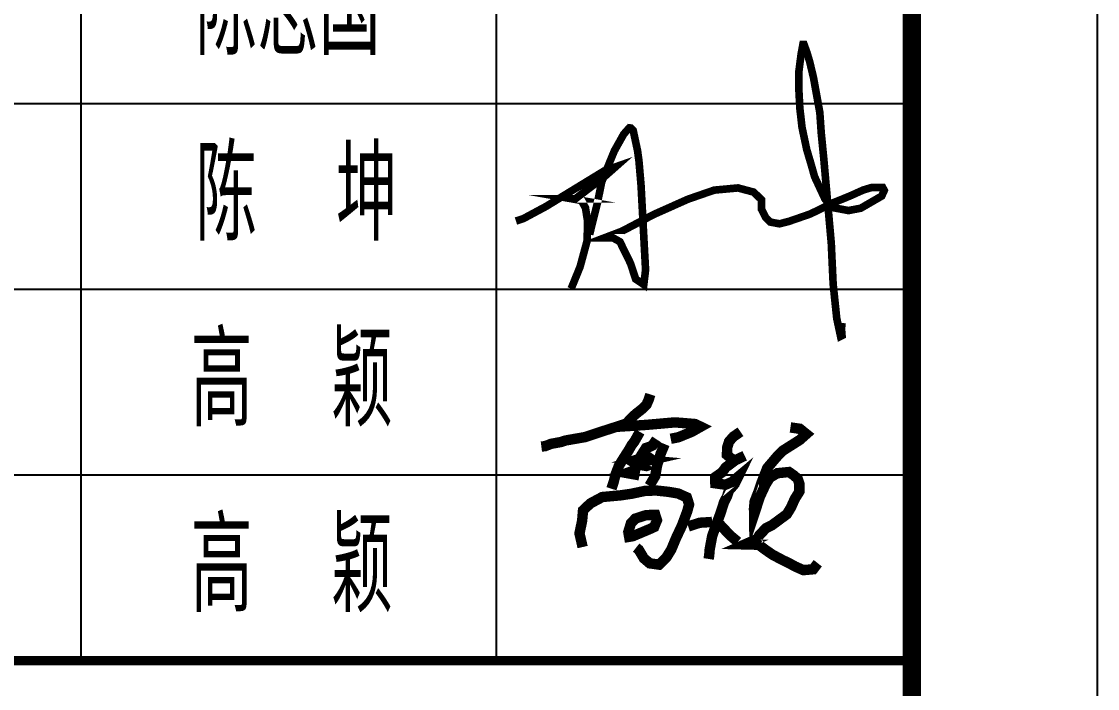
# Model space of a CAD drawing. Extents: x 5412679 to 5683609, y 301830 to 763830.
# Drawn here: x 5662157 to 5665054, y 368095 to 369892 of the extents above; entities that cross this region are included whole.
import ezdxf

# ---------------------------------------------------------------- set-up
doc = ezdxf.new("R2010")
doc.units = 0
doc.header["$LTSCALE"] = 1000
doc.header["$MEASUREMENT"] = 0
for name, color, linetype in [('$dl$', 255, 'Continuous'), ('PUB_TITLE', 4, 'Continuous'), ('吊车', 4, 'Continuous')]:
    doc.layers.add(name, color=color, linetype=linetype)
doc.styles.add('TSSD_REIN', font='TSSDENG', dxfattribs={"width": 0.8, "bigfont": 'TSSDCHN'})

# ---------------------------------------------------------------- blocks, each defined once
blk = doc.blocks.new('A$C70722EA9')
at = {"layer": '吊车', "const_width": 56.00000005215406, "elevation": 13.78868175149229}
for points in [[(590.2798964306312, 974.9873918398025), (581.1090187068894, 946.3230208456589), (568.9068793045208, 918.5221184073089), (540.6713349453621, 891.9930129539953), (517.7895833550638, 874.5332197157841), (499.073282598285, 858.4148342714652), (476.7768578190862, 836.3161554899089), (463.6840671019263, 819.371112102508), (429.9626300473137, 807.6745029279591), (383.0553989029795, 792.5930615289872), (328.8166703865809, 775.1544239094856), (238.7563304890255, 745.2043637712395), (134.5259183658318, 726.970455511897), (108.6563770692173, 718.6529752097449), (55.76424109213167, 708.7783945117735), (24.02210402460696, 696.535013252329), (3.435977994941823, 693.9896209132621)], [(406.5090144751466, 800.1337822284731), (569.253797634813, 810.9198248794346), (722.9745896747818, 824.393867762461), (831.1913613573352, 815.5353434719327), (861.5901438143728, 800.9138399729491), (813.7163077568575, 773.9671241973083), (742.2197358402391, 744.5615982866348), (699.9599148564384, 736.108513429197)], [(1344.722067089006, 797.0431238909514), (1395.09134756361, 789.9053637653506), (1430.34171644004, 761.4391626383403), (1394.013798255558, 729.1732029907944), (1301.580982097665, 670.6337961862973), (1269.788228858137, 637.081746757558), (1219.941949337366, 578.509215766373), (1189.740168886461, 501.5504428681324), (1171.373325684155, 447.6106262545054), (1151.803021667041, 397.4002064618144), (1148.506108874626, 360.6589007330531), (1148.989706111575, 329.2472726266205), (1181.059733528585, 426.02054800103), (1211.125046584757, 490.5843097015004), (1233.846844232012, 526.7104847960127), (1274.218004060439, 550.6694974362435), (1336.725335529076, 557.0433816218083), (1361.353805444232, 540.2574205163328), (1384.290252215757, 520.1832268907401), (1392.688448305023, 494.0626383641247), (1392.635127730213, 451.5015046968929), (1368.221306938211, 412.0870970820743), (1346.846302101131, 364.6440406195161), (1325.232034839419, 329.7521907521768), (1246.633542550644, 271.6775471653436), (1213.137521639852, 254.8333836783822), (1176.098804497137, 214.9823210985087), (1166.536447204103, 196.4968631753527), (1099.315822309062, 167.2271455443588), (1173.684973514231, 165.3428098792465), (1207.712642111061, 139.6807854091421), (1247.844951985331, 111.9145610941578), (1300.233970080233, 84.01997972196477), (1343.705936241693, 62.74938276413377), (1368.468533786894, 49.02132215602978), (1414.400279109252, 28.54158439769162), (1467.143137849142, 33.29845009593555), (1483.308935573497, 54.76378537737764), (1492.005782557356, 65.69384737292239)], [(533.7667433387078, 773.1244227595707), (505.4839002031467, 723.1146718682721), (489.5012763324921, 702.0646778808441), (472.0462848541547, 671.4475774678704), (447.6674753939214, 634.0585719696646), (420.8180683487044, 590.1935352283326), (402.8447696414978, 543.4984713546783), (392.8238513530241, 503.9060121998118), (380.7801273271971, 467.0752103758605)], [(623.5563635863673, 733.0742650033535), (602.6633175428396, 700.7140327263623), (586.939875829049, 693.1549647990978), (566.6795878234843, 686.640951099922), (548.8733492383271, 658.5391854951376), (573.3919959555087, 641.1918316826941), (520.4688705572353, 624.1761819657513), (578.1392913056688, 619.0659135527458), (510.5048710433593, 603.6290406123862), (548.274894057542, 581.869370866898), (464.0144444511188, 551.4607170182717), (531.6747769886179, 539.2489992496885)], [(1075.706860802867, 773.7661602145545), (1037.11809142753, 747.232307815475), (1014.133298453512, 721.008558647236), (1004.820774057971, 691.3345187632549), (1002.475228229679, 649.7735439425887), (1026.371263265654, 629.2047921975045), (1048.027439311989, 620.4731624306733), (1098.413082516277, 644.5191186567808), (1048.027439311989, 620.4731624306733), (996.0613410895112, 581.7921316827433), (976.3804243207514, 555.060973552565), (939.2109116417241, 528.9834353754941), (940.275378674969, 496.3671311986182), (994.5719756568305, 488.7119752550461), (1029.246254395063, 502.9996408493116), (1062.655127111759, 531.0052428557447), (1062.655127111759, 531.0052428557447), (1044.238838473629, 492.9801734300945), (1012.861814796681, 456.493329663741), (1003.318005569461, 425.6369332281138), (987.0664310655957, 394.0131685600609), (966.2458530239046, 329.8235356277874), (948.3108795996641, 282.0242101547392), (923.2795713079686, 212.6800791442074), (909.8220770250064, 140.0505551097322), (907.3792459121496, 109.4910083800332), (904.1121213318675, 88.88317964185808)], [(667.3983235965252, 707.4240827477624), (645.0628832000675, 653.541756014738), (626.4858109483148, 592.3753273171005), (616.4857288384464, 535.3837436417762), (585.2110138249473, 482.8724597619457)], [(225.5590155821628, 152.9810635166868), (208.6437263033549, 226.7297860838607), (223.0178522477809, 294.7024024598177), (227.7184637749524, 350.5140552135181), (267.6648155042358, 388.2443953044058), (331.4347700341714, 422.322560184457), (430.3791628830659, 431.5089465148685), (489.599304066297, 440.1306039082028), (562.5337629994474, 455.63744844545), (622.3919615038385, 457.4040064080509), (686.8166192815579, 450.3855101418412), (739.8241042307591, 441.3904074205784), (786.6596243529921, 420.3981666018099), (798.9159099290082, 382.2779097059392), (788.8558483326178, 344.9962185616423), (760.8808719912149, 269.9086343590116), (728.7540962547355, 201.4955203208883), (702.7268421221561, 139.0524674746557), (676.3140608146705, 96.51096242088533), (637.1488267388431, 58.28021762908065), (587.0136328554627, 65.20979991489548), (555.2584255365055, 92.23160985253526), (527.9845383283327, 138.4242998928858), (513.6831906949728, 149.7825949306298)], [(468.5554978920445, 223.9236164448866), (485.7375238398226, 280.8644555106293), (509.5189687166321, 306.2384938634223), (567.4134792278428, 324.8525251393548), (616.5757593667622, 326.476240048336), (625.8749688945263, 297.5532638389977), (611.0514269675396, 260.8722815325091), (584.7438391205114, 248.8688085257581), (495.6617261496731, 211.3613485092737), (448.5655198811019, 203.311602955122)], [(922.6792228892036, 288.1463464593799), (856.0100906339358, 283.7648012312602), (794.1328906854706, 263.8702702136288)], [(950.9554231481925, 289.0723052262856), (1018.76378293749, 216.7170807553484), (1061.34604296854, 180.7972959116869)]]:
    blk.add_lwpolyline(points, dxfattribs=at)
blk = doc.blocks.new('A$C79070B6A')
at = {"const_width": 20.50832318311006}
for points in [[(201.5945775108412, 289.1352204577997), (222.6912719388492, 374.1264245503116), (234.378239038866, 431.0787716389168), (250.4764634412713, 470.8998758581001), (268.293359532021, 514.3857649373822), (293.7153775347397, 559.6787471424323), (308.610531850718, 576.3112323177047), (313.1220449134707, 575.6679071651306), (318.879594927188, 569.8996658832766), (330.7670737402514, 514.5303323836997), (334.5911181275733, 486.5276172412559), (340.1195119796321, 422.1589599503204), (342.9982868907973, 368.2208442017436), (346.9851028057747, 293.5219414415769), (352.3114754823036, 193.7244558003731), (347.5527668180875, 154.2465608636849), (325.7113146265037, 169.0719529010821), (311.7041406990029, 211.480814477196), (283.2744473847561, 269.5463309306651), (264.3117702952586, 280.2515506306663), (242.0549724539742, 280.2515506306663), (288.6882630605251, 297.9393781945109), (373.7052203593776, 342.7191459583119), (466.6280670440756, 384.2100042244419), (537.150893453043, 408.5768479767721), (601.0854787393473, 414.5041134518106), (643.2645451803692, 403.3073644130491), (664.3469173838384, 382.894440425327), (664.3469173838384, 357.204804482637), (676.2200739728287, 334.1607528850436), (688.5228984360583, 322.5158447604626), (712.7275241273455, 317.9547416931018), (738.0779308173805, 324.3373946333304), (795.4529192387126, 344.2154190652072), (859.4018265586346, 375.2757357887458), (901.6381822782569, 392.3925219110679), (938.1742768818513, 408.8153842727188), (961.0039652227424, 415.660653057741), (979.2648514122702, 415.660653057741), (990.908851839602, 415.660653057741), (995.0193414767273, 407.6733014138881), (988.1732993619516, 392.6166014599148), (953.9287669463083, 372.7674905222375), (931.5935416240245, 359.8213547540363), (898.6734736394137, 353.6050749660935), (853.7015656335279, 362.0478140751366), (835.1972008668818, 385.0918656608555), (807.4549762280658, 444.6753403476905), (799.2196745383553, 474.0080760358833), (786.3009927123785, 517.7252730436157), (773.5685003744438, 577.6412528636865), (767.6390830967575, 630.0108117703348), (765.1326869716868, 678.1084025136661), (765.1326869716868, 728.1793389676604), (771.0477818343788, 774.0867328431923), (776.0462518599816, 801.2292716517113), (778.867737873923, 801.2292716517113), (786.4728597854264, 780.288676463766), (794.1066263364628, 755.0182861366775), (804.3900118283927, 711.9516426611226), (813.1265925141051, 663.7889965500217), (821.5506858578883, 617.3490187027492), (825.3578058560379, 562.0930235711858), (831.9746916182339, 495.2884047369007), (838.2908099065535, 424.0600219257176), (852.3700395999476, 265.2851682649925), (857.3823873964138, 155.9163149108645), (867.0928821978159, 63.03895640349947), (877.4049121383578, 15.10761822084896), (881.3148900624365, 17.05927879293449), (879.8969858479686, 35.87473246851005), (881.48675713595, 50.96757429582067)], [(3.245547583792359, 325.3855086425319), (23.09620506130159, 331.7826183298603), (84.69626129604876, 364.8741077280138), (204.1582627240568, 437.8517566889059), (241.5025308425538, 460.6648424607702), (271.3869685716927, 471.1456405215431), (239.8493438027799, 443.2007523553912), (208.326041449327, 419.4266351349652), (174.5168772623874, 393.9285759171471), (163.110655057244, 384.947298214538), (155.3766325544566, 384.947298214538), (179.1659125960432, 380.7837556481827), (190.4805009099655, 361.1659526268486), (195.8370274975896, 327.2793422504328), (195.2354923584498, 273.1894306761678), (175.9147587073967, 201.8959925093222), (151.9679338168353, 143.1437806624454)]]:
    blk.add_lwpolyline(points, dxfattribs=at)
blk = doc.blocks.new('sdg456sdhfdgh')
at = {"layer": 'PUB_TITLE'}
for p, q in [((3125733.345401607, 779521.0001470151), (3125733.345401607, 772541.4359573445)), ((3127969.500582147, 779521.0001470151), (3127969.500582147, 772541.4359573445)), ((3123207.499545373, 775521.0001476558), (3130207.499551892, 775521.0001476558)), ((3123207.499545373, 774521.000147816), (3130207.499551892, 774521.000147816)), ((3123207.499545373, 773521.0001479757), (3130207.499551892, 773521.0001479757))]:
    blk.add_line(p, q, dxfattribs=at)
at = {"layer": 'PUB_TITLE', "const_width": 50}
blk.add_lwpolyline([(3123207.499545373, 779521.0001470156), (3130207.499551892, 779521.0001470156), (3130207.499551891, 772521.0001481359), (3123207.499545373, 772521.0001481359)], close=True, dxfattribs=at)
at = {"color": 1, "xscale": 2, "yscale": 2, "zscale": 2}
blk.add_blockref('A$C79070B6A', (3128069.219704531, 774237.7990776442), dxfattribs=at)
at = {"color": 1}
blk.add_blockref('A$C70722EA9', (3128209.337548126, 772979.770201359), dxfattribs=at)
at = {"layer": 'PUB_TITLE', "style": 'TSSD_REIN', "width": 0.699999988079071}
for s, height, p in [('陈志国', 500.0000085149496, (3126349.12244851, 775782.0132518774, -124.9563522585668)), ('陈  坤', 500.0000085149493, (3126349.12244851, 774782.0132517172, -124.9563522585668)), ('高  颖', 500.0000085149493, (3126324.319298905, 773782.0132517172)), ('高  颖', 500.0000085149493, (3126324.319298905, 772782.0132517172))]:
    blk.add_text(s, height=height, dxfattribs=at).set_placement(p)

msp = doc.modelspace()

# ---------------------------------------------------------------- linework, layer by layer
at = {"layer": 'PUB_TITLE', "linetype": 'ByBlock'}
msp.add_lwpolyline([(5627904.499999985, 361520.5000000007), (5665054.499999985, 361520.5000000007), (5665054.499999985, 382520.5000000007), (5627904.499999985, 382520.5000000007)], close=True, dxfattribs=at)
at = {"layer": 'PUB_TITLE', "linetype": 'ByBlock', "const_width": 50}
msp.add_lwpolyline([(5629154.499999985, 362020.5000000007), (5664554.499999985, 362020.5000000007), (5664554.499999985, 382020.5000000007), (5629154.499999985, 382020.5000000007)], close=True, dxfattribs=at)

# ---------------------------------------------------------------- block references
at = {"layer": '$dl$', "xscale": 0.5, "yscale": 0.5, "zscale": 0.5}
msp.add_blockref('sdg456sdhfdgh', (4099450.750224039, -18090.00007505208), dxfattribs=at)

doc.saveas('drawing.dxf')
